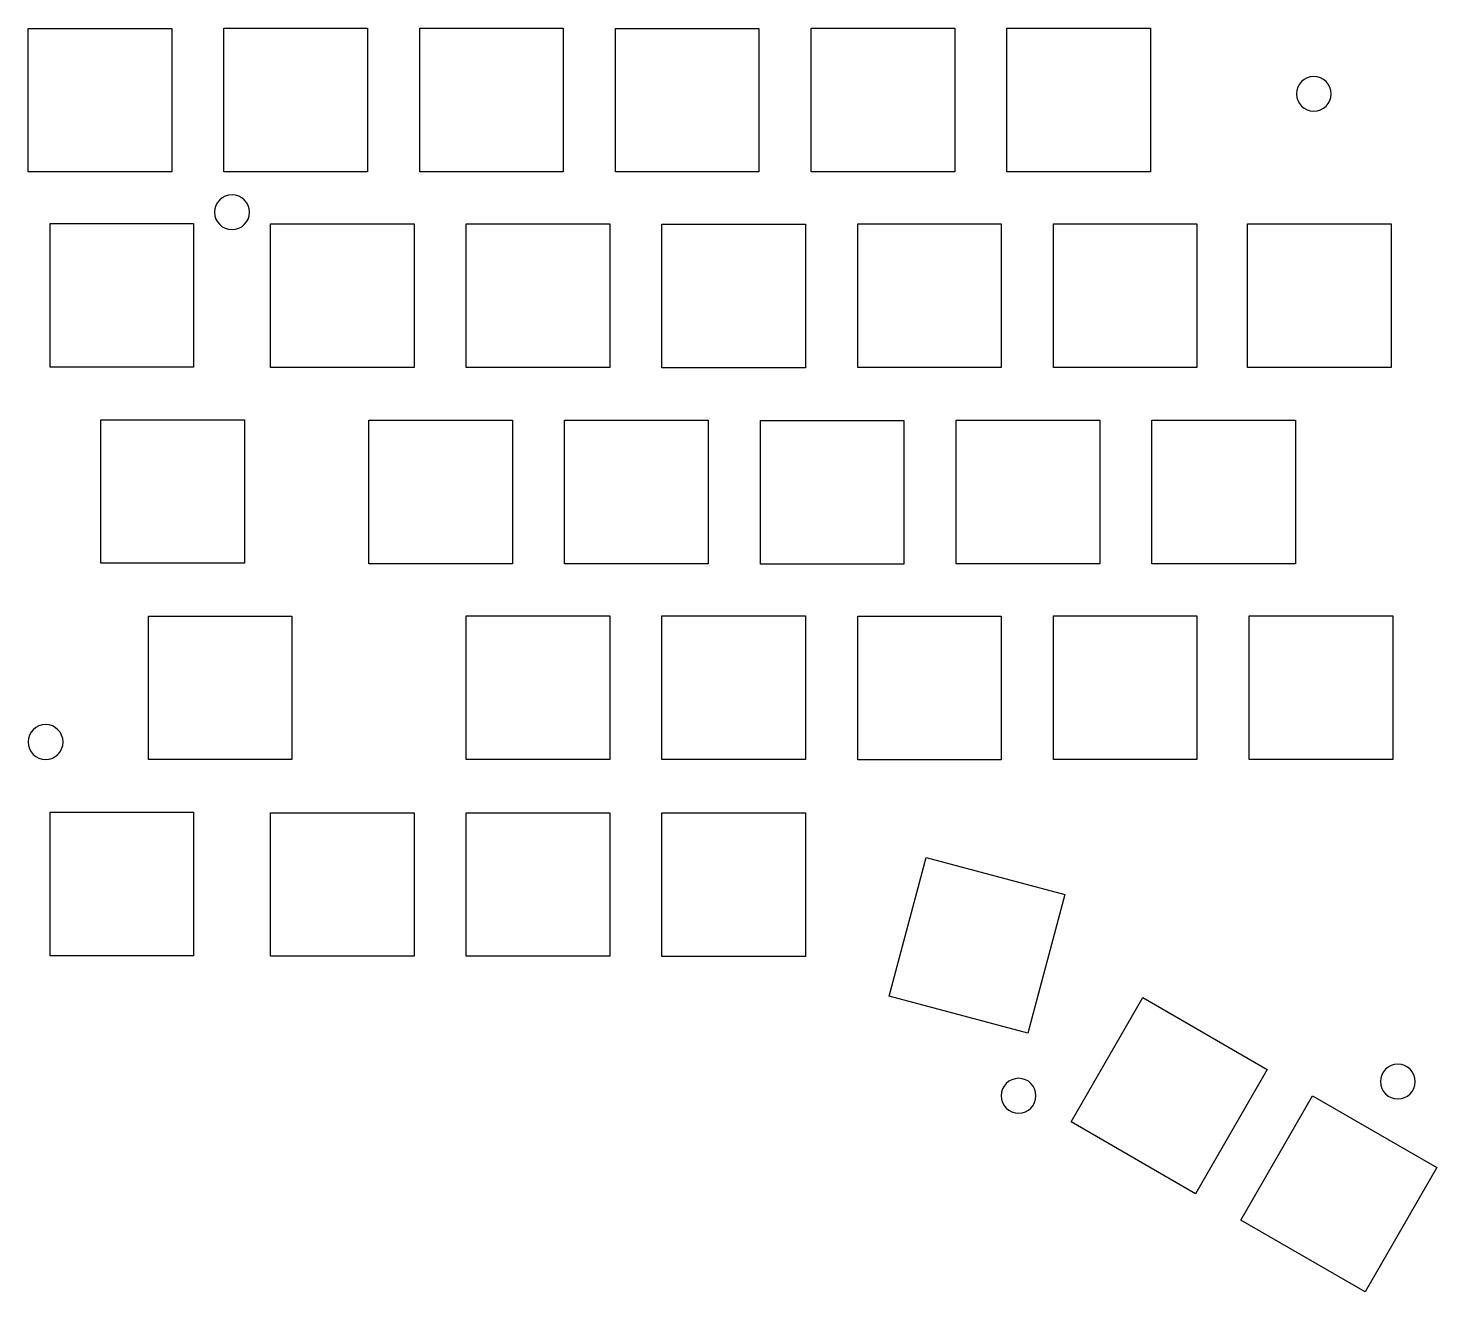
# Model space of a CAD drawing. Extents: x 31 to 168, y -136 to -13.
import ezdxf

# ---------------------------------------------------------------- set-up
doc = ezdxf.new("R2010")
doc.units = 0
doc.layers.add('_U_30EC_U_30A4_U_30E4_U_30', color=7, linetype='CONTINUOUS')

# ---------------------------------------------------------------- blocks, each defined once
blk = doc.blocks.new('BLOCK_2')
at = {"layer": '_U_30EC_U_30A4_U_30E4_U_30', "color": 1}
blk.add_open_spline([(32.7, -80.37), (33.64, -80.37), (34.4, -81.13), (34.4, -82.06), (34.4, -83), (33.64, -83.76), (32.7, -83.76), (31.77, -83.76), (31.01, -83), (31.01, -82.06), (31.01, -81.13), (31.77, -80.37), (32.7, -80.37)], degree=3, knots=[0, 0, 0, 0, 1, 1, 1, 2, 2, 2, 3, 3, 3, 4, 4, 4, 4], dxfattribs=at)
blk = doc.blocks.new('BLOCK_3')
at = {"layer": '_U_30EC_U_30A4_U_30E4_U_30', "color": 1}
blk.add_open_spline([(164.31, -113.42), (165.24, -113.42), (166, -114.17), (166, -115.11), (166, -116.05), (165.24, -116.8), (164.31, -116.8), (163.37, -116.8), (162.61, -116.05), (162.61, -115.11), (162.61, -114.17), (163.37, -113.42), (164.31, -113.42)], degree=3, knots=[0, 0, 0, 0, 1, 1, 1, 2, 2, 2, 3, 3, 3, 4, 4, 4, 4], dxfattribs=at)
blk = doc.blocks.new('BLOCK_4')
at = {"layer": '_U_30EC_U_30A4_U_30E4_U_30', "color": 1}
blk.add_open_spline([(156.13, -17.29), (157.07, -17.29), (157.83, -18.05), (157.83, -18.99), (157.83, -19.92), (157.07, -20.68), (156.13, -20.68), (155.2, -20.68), (154.44, -19.92), (154.44, -18.99), (154.44, -18.05), (155.2, -17.29), (156.13, -17.29)], degree=3, knots=[0, 0, 0, 0, 1, 1, 1, 2, 2, 2, 3, 3, 3, 4, 4, 4, 4], dxfattribs=at)
blk = doc.blocks.new('BLOCK_5')
at = {"layer": '_U_30EC_U_30A4_U_30E4_U_30', "color": 1}
blk.add_open_spline([(50.85, -28.81), (51.78, -28.81), (52.54, -29.57), (52.54, -30.51), (52.54, -31.44), (51.78, -32.2), (50.85, -32.2), (49.91, -32.2), (49.15, -31.44), (49.15, -30.51), (49.15, -29.57), (49.91, -28.81), (50.85, -28.81)], degree=3, knots=[0, 0, 0, 0, 1, 1, 1, 2, 2, 2, 3, 3, 3, 4, 4, 4, 4], dxfattribs=at)
blk = doc.blocks.new('BLOCK_7')
at = {"layer": '_U_30EC_U_30A4_U_30E4_U_30', "color": 1}
blk.add_lwpolyline([(50.06, -12.59), (64.03, -12.59)], dxfattribs=at)
blk = doc.blocks.new('BLOCK_8')
at = {"layer": '_U_30EC_U_30A4_U_30E4_U_30', "color": 1}
blk.add_lwpolyline([(64.03, -12.59), (64.03, -26.56)], dxfattribs=at)
blk = doc.blocks.new('BLOCK_9')
at = {"layer": '_U_30EC_U_30A4_U_30E4_U_30', "color": 1}
blk.add_lwpolyline([(64.03, -26.56), (50.06, -26.56)], dxfattribs=at)
blk = doc.blocks.new('BLOCK_10')
at = {"layer": '_U_30EC_U_30A4_U_30E4_U_30', "color": 1}
blk.add_lwpolyline([(50.06, -26.56), (50.06, -12.59)], dxfattribs=at)
blk = doc.blocks.new('BLOCK_6')
at = {"layer": '_U_30EC_U_30A4_U_30E4_U_30'}
for name in ['BLOCK_7', 'BLOCK_10', 'BLOCK_8', 'BLOCK_9']:
    blk.add_blockref(name, (0, 0), dxfattribs=at)
blk = doc.blocks.new('BLOCK_12')
at = {"layer": '_U_30EC_U_30A4_U_30E4_U_30', "color": 1}
blk.add_lwpolyline([(69.11, -12.59), (83.08, -12.59)], dxfattribs=at)
blk = doc.blocks.new('BLOCK_13')
at = {"layer": '_U_30EC_U_30A4_U_30E4_U_30', "color": 1}
blk.add_lwpolyline([(83.08, -12.59), (83.08, -26.56)], dxfattribs=at)
blk = doc.blocks.new('BLOCK_14')
at = {"layer": '_U_30EC_U_30A4_U_30E4_U_30', "color": 1}
blk.add_lwpolyline([(83.08, -26.56), (69.11, -26.56)], dxfattribs=at)
blk = doc.blocks.new('BLOCK_15')
at = {"layer": '_U_30EC_U_30A4_U_30E4_U_30', "color": 1}
blk.add_lwpolyline([(69.11, -26.56), (69.11, -12.59)], dxfattribs=at)
blk = doc.blocks.new('BLOCK_11')
at = {"layer": '_U_30EC_U_30A4_U_30E4_U_30'}
for name in ['BLOCK_12', 'BLOCK_15', 'BLOCK_13', 'BLOCK_14']:
    blk.add_blockref(name, (0, 0), dxfattribs=at)
blk = doc.blocks.new('BLOCK_17')
at = {"layer": '_U_30EC_U_30A4_U_30E4_U_30', "color": 1}
blk.add_lwpolyline([(88.16, -12.62), (102.13, -12.62)], dxfattribs=at)
blk = doc.blocks.new('BLOCK_18')
at = {"layer": '_U_30EC_U_30A4_U_30E4_U_30', "color": 1}
blk.add_lwpolyline([(102.13, -12.62), (102.13, -26.59)], dxfattribs=at)
blk = doc.blocks.new('BLOCK_19')
at = {"layer": '_U_30EC_U_30A4_U_30E4_U_30', "color": 1}
blk.add_lwpolyline([(102.13, -26.59), (88.16, -26.59)], dxfattribs=at)
blk = doc.blocks.new('BLOCK_20')
at = {"layer": '_U_30EC_U_30A4_U_30E4_U_30', "color": 1}
blk.add_lwpolyline([(88.16, -26.59), (88.16, -12.62)], dxfattribs=at)
blk = doc.blocks.new('BLOCK_16')
at = {"layer": '_U_30EC_U_30A4_U_30E4_U_30'}
for name in ['BLOCK_17', 'BLOCK_20', 'BLOCK_18', 'BLOCK_19']:
    blk.add_blockref(name, (0, 0), dxfattribs=at)
blk = doc.blocks.new('BLOCK_22')
at = {"layer": '_U_30EC_U_30A4_U_30E4_U_30', "color": 1}
blk.add_lwpolyline([(107.21, -12.59), (121.18, -12.59)], dxfattribs=at)
blk = doc.blocks.new('BLOCK_23')
at = {"layer": '_U_30EC_U_30A4_U_30E4_U_30', "color": 1}
blk.add_lwpolyline([(121.18, -12.59), (121.18, -26.56)], dxfattribs=at)
blk = doc.blocks.new('BLOCK_24')
at = {"layer": '_U_30EC_U_30A4_U_30E4_U_30', "color": 1}
blk.add_lwpolyline([(121.18, -26.56), (107.21, -26.56)], dxfattribs=at)
blk = doc.blocks.new('BLOCK_25')
at = {"layer": '_U_30EC_U_30A4_U_30E4_U_30', "color": 1}
blk.add_lwpolyline([(107.21, -26.56), (107.21, -12.59)], dxfattribs=at)
blk = doc.blocks.new('BLOCK_21')
at = {"layer": '_U_30EC_U_30A4_U_30E4_U_30'}
for name in ['BLOCK_22', 'BLOCK_25', 'BLOCK_23', 'BLOCK_24']:
    blk.add_blockref(name, (0, 0), dxfattribs=at)
blk = doc.blocks.new('BLOCK_27')
at = {"layer": '_U_30EC_U_30A4_U_30E4_U_30', "color": 1}
blk.add_lwpolyline([(126.26, -12.6), (140.23, -12.6)], dxfattribs=at)
blk = doc.blocks.new('BLOCK_28')
at = {"layer": '_U_30EC_U_30A4_U_30E4_U_30', "color": 1}
blk.add_lwpolyline([(140.23, -12.6), (140.23, -26.57)], dxfattribs=at)
blk = doc.blocks.new('BLOCK_29')
at = {"layer": '_U_30EC_U_30A4_U_30E4_U_30', "color": 1}
blk.add_lwpolyline([(140.23, -26.57), (126.26, -26.57)], dxfattribs=at)
blk = doc.blocks.new('BLOCK_30')
at = {"layer": '_U_30EC_U_30A4_U_30E4_U_30', "color": 1}
blk.add_lwpolyline([(126.26, -26.57), (126.26, -12.6)], dxfattribs=at)
blk = doc.blocks.new('BLOCK_26')
at = {"layer": '_U_30EC_U_30A4_U_30E4_U_30'}
for name in ['BLOCK_27', 'BLOCK_30', 'BLOCK_28', 'BLOCK_29']:
    blk.add_blockref(name, (0, 0), dxfattribs=at)
blk = doc.blocks.new('BLOCK_32')
at = {"layer": '_U_30EC_U_30A4_U_30E4_U_30', "color": 1}
blk.add_lwpolyline([(54.59, -31.64), (68.56, -31.64)], dxfattribs=at)
blk = doc.blocks.new('BLOCK_33')
at = {"layer": '_U_30EC_U_30A4_U_30E4_U_30', "color": 1}
blk.add_lwpolyline([(68.56, -31.64), (68.56, -45.61)], dxfattribs=at)
blk = doc.blocks.new('BLOCK_34')
at = {"layer": '_U_30EC_U_30A4_U_30E4_U_30', "color": 1}
blk.add_lwpolyline([(68.56, -45.61), (54.59, -45.61)], dxfattribs=at)
blk = doc.blocks.new('BLOCK_35')
at = {"layer": '_U_30EC_U_30A4_U_30E4_U_30', "color": 1}
blk.add_lwpolyline([(54.59, -45.61), (54.59, -31.64)], dxfattribs=at)
blk = doc.blocks.new('BLOCK_31')
at = {"layer": '_U_30EC_U_30A4_U_30E4_U_30'}
for name in ['BLOCK_32', 'BLOCK_35', 'BLOCK_33', 'BLOCK_34']:
    blk.add_blockref(name, (0, 0), dxfattribs=at)
blk = doc.blocks.new('BLOCK_37')
at = {"layer": '_U_30EC_U_30A4_U_30E4_U_30', "color": 1}
blk.add_lwpolyline([(73.64, -31.64), (87.61, -31.64)], dxfattribs=at)
blk = doc.blocks.new('BLOCK_38')
at = {"layer": '_U_30EC_U_30A4_U_30E4_U_30', "color": 1}
blk.add_lwpolyline([(87.61, -31.64), (87.61, -45.61)], dxfattribs=at)
blk = doc.blocks.new('BLOCK_39')
at = {"layer": '_U_30EC_U_30A4_U_30E4_U_30', "color": 1}
blk.add_lwpolyline([(87.61, -45.61), (73.64, -45.61)], dxfattribs=at)
blk = doc.blocks.new('BLOCK_40')
at = {"layer": '_U_30EC_U_30A4_U_30E4_U_30', "color": 1}
blk.add_lwpolyline([(73.64, -45.61), (73.64, -31.64)], dxfattribs=at)
blk = doc.blocks.new('BLOCK_36')
at = {"layer": '_U_30EC_U_30A4_U_30E4_U_30'}
for name in ['BLOCK_37', 'BLOCK_40', 'BLOCK_38', 'BLOCK_39']:
    blk.add_blockref(name, (0, 0), dxfattribs=at)
blk = doc.blocks.new('BLOCK_42')
at = {"layer": '_U_30EC_U_30A4_U_30E4_U_30', "color": 1}
blk.add_lwpolyline([(92.69, -31.67), (106.66, -31.67)], dxfattribs=at)
blk = doc.blocks.new('BLOCK_43')
at = {"layer": '_U_30EC_U_30A4_U_30E4_U_30', "color": 1}
blk.add_lwpolyline([(106.66, -31.67), (106.66, -45.64)], dxfattribs=at)
blk = doc.blocks.new('BLOCK_44')
at = {"layer": '_U_30EC_U_30A4_U_30E4_U_30', "color": 1}
blk.add_lwpolyline([(106.66, -45.64), (92.69, -45.64)], dxfattribs=at)
blk = doc.blocks.new('BLOCK_45')
at = {"layer": '_U_30EC_U_30A4_U_30E4_U_30', "color": 1}
blk.add_lwpolyline([(92.69, -45.64), (92.69, -31.67)], dxfattribs=at)
blk = doc.blocks.new('BLOCK_41')
at = {"layer": '_U_30EC_U_30A4_U_30E4_U_30'}
for name in ['BLOCK_42', 'BLOCK_45', 'BLOCK_43', 'BLOCK_44']:
    blk.add_blockref(name, (0, 0), dxfattribs=at)
blk = doc.blocks.new('BLOCK_47')
at = {"layer": '_U_30EC_U_30A4_U_30E4_U_30', "color": 1}
blk.add_lwpolyline([(111.74, -31.64), (125.71, -31.64)], dxfattribs=at)
blk = doc.blocks.new('BLOCK_48')
at = {"layer": '_U_30EC_U_30A4_U_30E4_U_30', "color": 1}
blk.add_lwpolyline([(125.71, -31.64), (125.71, -45.61)], dxfattribs=at)
blk = doc.blocks.new('BLOCK_49')
at = {"layer": '_U_30EC_U_30A4_U_30E4_U_30', "color": 1}
blk.add_lwpolyline([(125.71, -45.61), (111.74, -45.61)], dxfattribs=at)
blk = doc.blocks.new('BLOCK_50')
at = {"layer": '_U_30EC_U_30A4_U_30E4_U_30', "color": 1}
blk.add_lwpolyline([(111.74, -45.61), (111.74, -31.64)], dxfattribs=at)
blk = doc.blocks.new('BLOCK_46')
at = {"layer": '_U_30EC_U_30A4_U_30E4_U_30'}
for name in ['BLOCK_47', 'BLOCK_50', 'BLOCK_48', 'BLOCK_49']:
    blk.add_blockref(name, (0, 0), dxfattribs=at)
blk = doc.blocks.new('BLOCK_52')
at = {"layer": '_U_30EC_U_30A4_U_30E4_U_30', "color": 1}
blk.add_lwpolyline([(130.79, -31.65), (144.76, -31.65)], dxfattribs=at)
blk = doc.blocks.new('BLOCK_53')
at = {"layer": '_U_30EC_U_30A4_U_30E4_U_30', "color": 1}
blk.add_lwpolyline([(144.76, -31.65), (144.76, -45.62)], dxfattribs=at)
blk = doc.blocks.new('BLOCK_54')
at = {"layer": '_U_30EC_U_30A4_U_30E4_U_30', "color": 1}
blk.add_lwpolyline([(144.76, -45.62), (130.79, -45.62)], dxfattribs=at)
blk = doc.blocks.new('BLOCK_55')
at = {"layer": '_U_30EC_U_30A4_U_30E4_U_30', "color": 1}
blk.add_lwpolyline([(130.79, -45.62), (130.79, -31.65)], dxfattribs=at)
blk = doc.blocks.new('BLOCK_51')
at = {"layer": '_U_30EC_U_30A4_U_30E4_U_30'}
for name in ['BLOCK_52', 'BLOCK_55', 'BLOCK_53', 'BLOCK_54']:
    blk.add_blockref(name, (0, 0), dxfattribs=at)
blk = doc.blocks.new('BLOCK_57')
at = {"layer": '_U_30EC_U_30A4_U_30E4_U_30', "color": 1}
blk.add_lwpolyline([(139.5, -106.94), (151.59, -113.93)], dxfattribs=at)
blk = doc.blocks.new('BLOCK_58')
at = {"layer": '_U_30EC_U_30A4_U_30E4_U_30', "color": 1}
blk.add_lwpolyline([(151.59, -113.93), (144.61, -126.03)], dxfattribs=at)
blk = doc.blocks.new('BLOCK_59')
at = {"layer": '_U_30EC_U_30A4_U_30E4_U_30', "color": 1}
blk.add_lwpolyline([(144.61, -126.03), (132.51, -119.04)], dxfattribs=at)
blk = doc.blocks.new('BLOCK_60')
at = {"layer": '_U_30EC_U_30A4_U_30E4_U_30', "color": 1}
blk.add_lwpolyline([(132.51, -119.04), (139.5, -106.94)], dxfattribs=at)
blk = doc.blocks.new('BLOCK_56')
at = {"layer": '_U_30EC_U_30A4_U_30E4_U_30'}
for name in ['BLOCK_60', 'BLOCK_57', 'BLOCK_58', 'BLOCK_59']:
    blk.add_blockref(name, (0, 0), dxfattribs=at)
blk = doc.blocks.new('BLOCK_63')
at = {"layer": '_U_30EC_U_30A4_U_30E4_U_30', "color": 1}
blk.add_lwpolyline([(64.17, -50.74), (78.14, -50.74)], dxfattribs=at)
blk = doc.blocks.new('BLOCK_64')
at = {"layer": '_U_30EC_U_30A4_U_30E4_U_30', "color": 1}
blk.add_lwpolyline([(78.14, -50.74), (78.14, -64.71)], dxfattribs=at)
blk = doc.blocks.new('BLOCK_65')
at = {"layer": '_U_30EC_U_30A4_U_30E4_U_30', "color": 1}
blk.add_lwpolyline([(78.14, -64.71), (64.17, -64.71)], dxfattribs=at)
blk = doc.blocks.new('BLOCK_62')
at = {"layer": '_U_30EC_U_30A4_U_30E4_U_30'}
for name in ['BLOCK_63', 'BLOCK_64', 'BLOCK_65']:
    blk.add_blockref(name, (0, 0), dxfattribs=at)
blk = doc.blocks.new('BLOCK_66')
at = {"layer": '_U_30EC_U_30A4_U_30E4_U_30', "color": 1}
blk.add_lwpolyline([(64.17, -64.71), (64.17, -50.74)], dxfattribs=at)
blk = doc.blocks.new('BLOCK_61')
at = {"layer": '_U_30EC_U_30A4_U_30E4_U_30'}
for name in ['BLOCK_62', 'BLOCK_66']:
    blk.add_blockref(name, (0, 0), dxfattribs=at)
blk = doc.blocks.new('BLOCK_68')
at = {"layer": '_U_30EC_U_30A4_U_30E4_U_30', "color": 1}
blk.add_lwpolyline([(83.22, -50.74), (97.19, -50.74)], dxfattribs=at)
blk = doc.blocks.new('BLOCK_69')
at = {"layer": '_U_30EC_U_30A4_U_30E4_U_30', "color": 1}
blk.add_lwpolyline([(97.19, -50.74), (97.19, -64.71)], dxfattribs=at)
blk = doc.blocks.new('BLOCK_70')
at = {"layer": '_U_30EC_U_30A4_U_30E4_U_30', "color": 1}
blk.add_lwpolyline([(97.19, -64.71), (83.22, -64.71)], dxfattribs=at)
blk = doc.blocks.new('BLOCK_71')
at = {"layer": '_U_30EC_U_30A4_U_30E4_U_30', "color": 1}
blk.add_lwpolyline([(83.22, -64.71), (83.22, -50.74)], dxfattribs=at)
blk = doc.blocks.new('BLOCK_67')
at = {"layer": '_U_30EC_U_30A4_U_30E4_U_30'}
for name in ['BLOCK_68', 'BLOCK_71', 'BLOCK_69', 'BLOCK_70']:
    blk.add_blockref(name, (0, 0), dxfattribs=at)
blk = doc.blocks.new('BLOCK_73')
at = {"layer": '_U_30EC_U_30A4_U_30E4_U_30', "color": 1}
blk.add_lwpolyline([(102.27, -50.77), (116.24, -50.77)], dxfattribs=at)
blk = doc.blocks.new('BLOCK_74')
at = {"layer": '_U_30EC_U_30A4_U_30E4_U_30', "color": 1}
blk.add_lwpolyline([(116.24, -50.77), (116.24, -64.74)], dxfattribs=at)
blk = doc.blocks.new('BLOCK_75')
at = {"layer": '_U_30EC_U_30A4_U_30E4_U_30', "color": 1}
blk.add_lwpolyline([(116.24, -64.74), (102.27, -64.74)], dxfattribs=at)
blk = doc.blocks.new('BLOCK_76')
at = {"layer": '_U_30EC_U_30A4_U_30E4_U_30', "color": 1}
blk.add_lwpolyline([(102.27, -64.74), (102.27, -50.77)], dxfattribs=at)
blk = doc.blocks.new('BLOCK_72')
at = {"layer": '_U_30EC_U_30A4_U_30E4_U_30'}
for name in ['BLOCK_73', 'BLOCK_76', 'BLOCK_74', 'BLOCK_75']:
    blk.add_blockref(name, (0, 0), dxfattribs=at)
blk = doc.blocks.new('BLOCK_78')
at = {"layer": '_U_30EC_U_30A4_U_30E4_U_30', "color": 1}
blk.add_lwpolyline([(121.32, -50.74), (135.29, -50.74)], dxfattribs=at)
blk = doc.blocks.new('BLOCK_79')
at = {"layer": '_U_30EC_U_30A4_U_30E4_U_30', "color": 1}
blk.add_lwpolyline([(135.29, -50.74), (135.29, -64.71)], dxfattribs=at)
blk = doc.blocks.new('BLOCK_80')
at = {"layer": '_U_30EC_U_30A4_U_30E4_U_30', "color": 1}
blk.add_lwpolyline([(135.29, -64.71), (121.32, -64.71)], dxfattribs=at)
blk = doc.blocks.new('BLOCK_81')
at = {"layer": '_U_30EC_U_30A4_U_30E4_U_30', "color": 1}
blk.add_lwpolyline([(121.32, -64.71), (121.32, -50.74)], dxfattribs=at)
blk = doc.blocks.new('BLOCK_77')
at = {"layer": '_U_30EC_U_30A4_U_30E4_U_30'}
for name in ['BLOCK_78', 'BLOCK_81', 'BLOCK_79', 'BLOCK_80']:
    blk.add_blockref(name, (0, 0), dxfattribs=at)
blk = doc.blocks.new('BLOCK_83')
at = {"layer": '_U_30EC_U_30A4_U_30E4_U_30', "color": 1}
blk.add_lwpolyline([(140.37, -50.75), (154.34, -50.75)], dxfattribs=at)
blk = doc.blocks.new('BLOCK_84')
at = {"layer": '_U_30EC_U_30A4_U_30E4_U_30', "color": 1}
blk.add_lwpolyline([(154.34, -50.75), (154.34, -64.71)], dxfattribs=at)
blk = doc.blocks.new('BLOCK_85')
at = {"layer": '_U_30EC_U_30A4_U_30E4_U_30', "color": 1}
blk.add_lwpolyline([(154.34, -64.71), (140.37, -64.71)], dxfattribs=at)
blk = doc.blocks.new('BLOCK_86')
at = {"layer": '_U_30EC_U_30A4_U_30E4_U_30', "color": 1}
blk.add_lwpolyline([(140.37, -64.71), (140.37, -50.75)], dxfattribs=at)
blk = doc.blocks.new('BLOCK_82')
at = {"layer": '_U_30EC_U_30A4_U_30E4_U_30'}
for name in ['BLOCK_83', 'BLOCK_86', 'BLOCK_84', 'BLOCK_85']:
    blk.add_blockref(name, (0, 0), dxfattribs=at)
blk = doc.blocks.new('BLOCK_88')
at = {"layer": '_U_30EC_U_30A4_U_30E4_U_30', "color": 1}
blk.add_lwpolyline([(31.01, -12.62), (44.98, -12.62)], dxfattribs=at)
blk = doc.blocks.new('BLOCK_89')
at = {"layer": '_U_30EC_U_30A4_U_30E4_U_30', "color": 1}
blk.add_lwpolyline([(44.98, -12.62), (44.98, -26.59)], dxfattribs=at)
blk = doc.blocks.new('BLOCK_90')
at = {"layer": '_U_30EC_U_30A4_U_30E4_U_30', "color": 1}
blk.add_lwpolyline([(44.98, -26.59), (31.01, -26.59)], dxfattribs=at)
blk = doc.blocks.new('BLOCK_91')
at = {"layer": '_U_30EC_U_30A4_U_30E4_U_30', "color": 1}
blk.add_lwpolyline([(31.01, -26.59), (31.01, -12.62)], dxfattribs=at)
blk = doc.blocks.new('BLOCK_87')
at = {"layer": '_U_30EC_U_30A4_U_30E4_U_30'}
for name in ['BLOCK_88', 'BLOCK_91', 'BLOCK_89', 'BLOCK_90']:
    blk.add_blockref(name, (0, 0), dxfattribs=at)
blk = doc.blocks.new('BLOCK_93')
at = {"layer": '_U_30EC_U_30A4_U_30E4_U_30', "color": 1}
blk.add_lwpolyline([(33.14, -31.6), (47.11, -31.6)], dxfattribs=at)
blk = doc.blocks.new('BLOCK_94')
at = {"layer": '_U_30EC_U_30A4_U_30E4_U_30', "color": 1}
blk.add_lwpolyline([(47.11, -31.6), (47.11, -45.57)], dxfattribs=at)
blk = doc.blocks.new('BLOCK_95')
at = {"layer": '_U_30EC_U_30A4_U_30E4_U_30', "color": 1}
blk.add_lwpolyline([(47.11, -45.57), (33.14, -45.57)], dxfattribs=at)
blk = doc.blocks.new('BLOCK_96')
at = {"layer": '_U_30EC_U_30A4_U_30E4_U_30', "color": 1}
blk.add_lwpolyline([(33.14, -45.57), (33.14, -31.6)], dxfattribs=at)
blk = doc.blocks.new('BLOCK_92')
at = {"layer": '_U_30EC_U_30A4_U_30E4_U_30'}
for name in ['BLOCK_93', 'BLOCK_96', 'BLOCK_94', 'BLOCK_95']:
    blk.add_blockref(name, (0, 0), dxfattribs=at)
blk = doc.blocks.new('BLOCK_98')
at = {"layer": '_U_30EC_U_30A4_U_30E4_U_30', "color": 1}
blk.add_lwpolyline([(38.09, -50.7), (52.06, -50.7)], dxfattribs=at)
blk = doc.blocks.new('BLOCK_99')
at = {"layer": '_U_30EC_U_30A4_U_30E4_U_30', "color": 1}
blk.add_lwpolyline([(52.06, -50.7), (52.06, -64.67)], dxfattribs=at)
blk = doc.blocks.new('BLOCK_100')
at = {"layer": '_U_30EC_U_30A4_U_30E4_U_30', "color": 1}
blk.add_lwpolyline([(52.06, -64.67), (38.09, -64.67)], dxfattribs=at)
blk = doc.blocks.new('BLOCK_101')
at = {"layer": '_U_30EC_U_30A4_U_30E4_U_30', "color": 1}
blk.add_lwpolyline([(38.09, -64.67), (38.09, -50.7)], dxfattribs=at)
blk = doc.blocks.new('BLOCK_97')
at = {"layer": '_U_30EC_U_30A4_U_30E4_U_30'}
for name in ['BLOCK_98', 'BLOCK_101', 'BLOCK_99', 'BLOCK_100']:
    blk.add_blockref(name, (0, 0), dxfattribs=at)
blk = doc.blocks.new('BLOCK_103')
at = {"layer": '_U_30EC_U_30A4_U_30E4_U_30', "color": 1}
blk.add_lwpolyline([(118.41, -93.29), (131.9, -96.9)], dxfattribs=at)
blk = doc.blocks.new('BLOCK_104')
at = {"layer": '_U_30EC_U_30A4_U_30E4_U_30', "color": 1}
blk.add_lwpolyline([(131.9, -96.9), (128.29, -110.4)], dxfattribs=at)
blk = doc.blocks.new('BLOCK_105')
at = {"layer": '_U_30EC_U_30A4_U_30E4_U_30', "color": 1}
blk.add_lwpolyline([(128.29, -110.4), (114.79, -106.78)], dxfattribs=at)
blk = doc.blocks.new('BLOCK_106')
at = {"layer": '_U_30EC_U_30A4_U_30E4_U_30', "color": 1}
blk.add_lwpolyline([(114.79, -106.78), (118.41, -93.29)], dxfattribs=at)
blk = doc.blocks.new('BLOCK_102')
at = {"layer": '_U_30EC_U_30A4_U_30E4_U_30'}
for name in ['BLOCK_106', 'BLOCK_103', 'BLOCK_104', 'BLOCK_105']:
    blk.add_blockref(name, (0, 0), dxfattribs=at)
blk = doc.blocks.new('BLOCK_108')
at = {"layer": '_U_30EC_U_30A4_U_30E4_U_30', "color": 1}
blk.add_lwpolyline([(156.01, -116.49), (168.1, -123.47)], dxfattribs=at)
blk = doc.blocks.new('BLOCK_109')
at = {"layer": '_U_30EC_U_30A4_U_30E4_U_30', "color": 1}
blk.add_lwpolyline([(168.1, -123.47), (161.12, -135.57)], dxfattribs=at)
blk = doc.blocks.new('BLOCK_110')
at = {"layer": '_U_30EC_U_30A4_U_30E4_U_30', "color": 1}
blk.add_lwpolyline([(161.12, -135.57), (149.02, -128.58)], dxfattribs=at)
blk = doc.blocks.new('BLOCK_111')
at = {"layer": '_U_30EC_U_30A4_U_30E4_U_30', "color": 1}
blk.add_lwpolyline([(149.02, -128.58), (156.01, -116.49)], dxfattribs=at)
blk = doc.blocks.new('BLOCK_107')
at = {"layer": '_U_30EC_U_30A4_U_30E4_U_30'}
for name in ['BLOCK_111', 'BLOCK_108', 'BLOCK_109', 'BLOCK_110']:
    blk.add_blockref(name, (0, 0), dxfattribs=at)
blk = doc.blocks.new('BLOCK_113')
at = {"layer": '_U_30EC_U_30A4_U_30E4_U_30', "color": 1}
blk.add_lwpolyline([(163.66, -31.64), (163.66, -45.61)], dxfattribs=at)
blk = doc.blocks.new('BLOCK_114')
at = {"layer": '_U_30EC_U_30A4_U_30E4_U_30', "color": 1}
blk.add_lwpolyline([(163.66, -45.61), (149.69, -45.61)], dxfattribs=at)
blk = doc.blocks.new('BLOCK_115')
at = {"layer": '_U_30EC_U_30A4_U_30E4_U_30', "color": 1}
blk.add_lwpolyline([(149.69, -45.61), (149.69, -31.64)], dxfattribs=at)
blk = doc.blocks.new('BLOCK_116')
at = {"layer": '_U_30EC_U_30A4_U_30E4_U_30', "color": 1}
blk.add_lwpolyline([(149.69, -31.64), (163.66, -31.64)], dxfattribs=at)
blk = doc.blocks.new('BLOCK_112')
at = {"layer": '_U_30EC_U_30A4_U_30E4_U_30'}
for name in ['BLOCK_115', 'BLOCK_116', 'BLOCK_113', 'BLOCK_114']:
    blk.add_blockref(name, (0, 0), dxfattribs=at)
blk = doc.blocks.new('BLOCK_117')
at = {"layer": '_U_30EC_U_30A4_U_30E4_U_30', "color": 1}
blk.add_open_spline([(127.4, -114.79), (128.34, -114.79), (129.09, -115.55), (129.09, -116.49), (129.09, -117.42), (128.34, -118.18), (127.4, -118.18), (126.46, -118.18), (125.71, -117.42), (125.71, -116.49), (125.71, -115.55), (126.46, -114.79), (127.4, -114.79)], degree=3, knots=[0, 0, 0, 0, 1, 1, 1, 2, 2, 2, 3, 3, 3, 4, 4, 4, 4], dxfattribs=at)
blk = doc.blocks.new('BLOCK_120')
at = {"layer": '_U_30EC_U_30A4_U_30E4_U_30', "color": 1}
blk.add_lwpolyline([(73.64, -69.79), (87.61, -69.79)], dxfattribs=at)
blk = doc.blocks.new('BLOCK_121')
at = {"layer": '_U_30EC_U_30A4_U_30E4_U_30', "color": 1}
blk.add_lwpolyline([(87.61, -69.79), (87.61, -83.76)], dxfattribs=at)
blk = doc.blocks.new('BLOCK_122')
at = {"layer": '_U_30EC_U_30A4_U_30E4_U_30', "color": 1}
blk.add_lwpolyline([(87.61, -83.76), (73.64, -83.76)], dxfattribs=at)
blk = doc.blocks.new('BLOCK_119')
at = {"layer": '_U_30EC_U_30A4_U_30E4_U_30'}
for name in ['BLOCK_120', 'BLOCK_121', 'BLOCK_122']:
    blk.add_blockref(name, (0, 0), dxfattribs=at)
blk = doc.blocks.new('BLOCK_123')
at = {"layer": '_U_30EC_U_30A4_U_30E4_U_30', "color": 1}
blk.add_lwpolyline([(73.64, -83.76), (73.64, -69.79)], dxfattribs=at)
blk = doc.blocks.new('BLOCK_118')
at = {"layer": '_U_30EC_U_30A4_U_30E4_U_30'}
for name in ['BLOCK_119', 'BLOCK_123']:
    blk.add_blockref(name, (0, 0), dxfattribs=at)
blk = doc.blocks.new('BLOCK_125')
at = {"layer": '_U_30EC_U_30A4_U_30E4_U_30', "color": 1}
blk.add_lwpolyline([(92.69, -69.79), (106.66, -69.79)], dxfattribs=at)
blk = doc.blocks.new('BLOCK_126')
at = {"layer": '_U_30EC_U_30A4_U_30E4_U_30', "color": 1}
blk.add_lwpolyline([(106.66, -69.79), (106.66, -83.76)], dxfattribs=at)
blk = doc.blocks.new('BLOCK_127')
at = {"layer": '_U_30EC_U_30A4_U_30E4_U_30', "color": 1}
blk.add_lwpolyline([(106.66, -83.76), (92.69, -83.76)], dxfattribs=at)
blk = doc.blocks.new('BLOCK_128')
at = {"layer": '_U_30EC_U_30A4_U_30E4_U_30', "color": 1}
blk.add_lwpolyline([(92.69, -83.76), (92.69, -69.79)], dxfattribs=at)
blk = doc.blocks.new('BLOCK_124')
at = {"layer": '_U_30EC_U_30A4_U_30E4_U_30'}
for name in ['BLOCK_125', 'BLOCK_128', 'BLOCK_126', 'BLOCK_127']:
    blk.add_blockref(name, (0, 0), dxfattribs=at)
blk = doc.blocks.new('BLOCK_130')
at = {"layer": '_U_30EC_U_30A4_U_30E4_U_30', "color": 1}
blk.add_lwpolyline([(111.74, -69.82), (125.71, -69.82)], dxfattribs=at)
blk = doc.blocks.new('BLOCK_131')
at = {"layer": '_U_30EC_U_30A4_U_30E4_U_30', "color": 1}
blk.add_lwpolyline([(125.71, -69.82), (125.71, -83.79)], dxfattribs=at)
blk = doc.blocks.new('BLOCK_132')
at = {"layer": '_U_30EC_U_30A4_U_30E4_U_30', "color": 1}
blk.add_lwpolyline([(125.71, -83.79), (111.74, -83.79)], dxfattribs=at)
blk = doc.blocks.new('BLOCK_133')
at = {"layer": '_U_30EC_U_30A4_U_30E4_U_30', "color": 1}
blk.add_lwpolyline([(111.74, -83.79), (111.74, -69.82)], dxfattribs=at)
blk = doc.blocks.new('BLOCK_129')
at = {"layer": '_U_30EC_U_30A4_U_30E4_U_30'}
for name in ['BLOCK_130', 'BLOCK_133', 'BLOCK_131', 'BLOCK_132']:
    blk.add_blockref(name, (0, 0), dxfattribs=at)
blk = doc.blocks.new('BLOCK_135')
at = {"layer": '_U_30EC_U_30A4_U_30E4_U_30', "color": 1}
blk.add_lwpolyline([(130.79, -69.79), (144.76, -69.79)], dxfattribs=at)
blk = doc.blocks.new('BLOCK_136')
at = {"layer": '_U_30EC_U_30A4_U_30E4_U_30', "color": 1}
blk.add_lwpolyline([(144.76, -69.79), (144.76, -83.76)], dxfattribs=at)
blk = doc.blocks.new('BLOCK_137')
at = {"layer": '_U_30EC_U_30A4_U_30E4_U_30', "color": 1}
blk.add_lwpolyline([(144.76, -83.76), (130.79, -83.76)], dxfattribs=at)
blk = doc.blocks.new('BLOCK_138')
at = {"layer": '_U_30EC_U_30A4_U_30E4_U_30', "color": 1}
blk.add_lwpolyline([(130.79, -83.76), (130.79, -69.79)], dxfattribs=at)
blk = doc.blocks.new('BLOCK_134')
at = {"layer": '_U_30EC_U_30A4_U_30E4_U_30'}
for name in ['BLOCK_135', 'BLOCK_138', 'BLOCK_136', 'BLOCK_137']:
    blk.add_blockref(name, (0, 0), dxfattribs=at)
blk = doc.blocks.new('BLOCK_140')
at = {"layer": '_U_30EC_U_30A4_U_30E4_U_30', "color": 1}
blk.add_lwpolyline([(149.84, -69.79), (163.81, -69.79)], dxfattribs=at)
blk = doc.blocks.new('BLOCK_141')
at = {"layer": '_U_30EC_U_30A4_U_30E4_U_30', "color": 1}
blk.add_lwpolyline([(163.81, -69.79), (163.81, -83.76)], dxfattribs=at)
blk = doc.blocks.new('BLOCK_142')
at = {"layer": '_U_30EC_U_30A4_U_30E4_U_30', "color": 1}
blk.add_lwpolyline([(163.81, -83.76), (149.84, -83.76)], dxfattribs=at)
blk = doc.blocks.new('BLOCK_143')
at = {"layer": '_U_30EC_U_30A4_U_30E4_U_30', "color": 1}
blk.add_lwpolyline([(149.84, -83.76), (149.84, -69.79)], dxfattribs=at)
blk = doc.blocks.new('BLOCK_139')
at = {"layer": '_U_30EC_U_30A4_U_30E4_U_30'}
for name in ['BLOCK_140', 'BLOCK_143', 'BLOCK_141', 'BLOCK_142']:
    blk.add_blockref(name, (0, 0), dxfattribs=at)
blk = doc.blocks.new('BLOCK_145')
at = {"layer": '_U_30EC_U_30A4_U_30E4_U_30', "color": 1}
blk.add_lwpolyline([(42.71, -69.8), (56.68, -69.8)], dxfattribs=at)
blk = doc.blocks.new('BLOCK_146')
at = {"layer": '_U_30EC_U_30A4_U_30E4_U_30', "color": 1}
blk.add_lwpolyline([(56.68, -69.8), (56.68, -83.77)], dxfattribs=at)
blk = doc.blocks.new('BLOCK_147')
at = {"layer": '_U_30EC_U_30A4_U_30E4_U_30', "color": 1}
blk.add_lwpolyline([(56.68, -83.77), (42.71, -83.77)], dxfattribs=at)
blk = doc.blocks.new('BLOCK_148')
at = {"layer": '_U_30EC_U_30A4_U_30E4_U_30', "color": 1}
blk.add_lwpolyline([(42.71, -83.77), (42.71, -69.8)], dxfattribs=at)
blk = doc.blocks.new('BLOCK_144')
at = {"layer": '_U_30EC_U_30A4_U_30E4_U_30'}
for name in ['BLOCK_145', 'BLOCK_148', 'BLOCK_146', 'BLOCK_147']:
    blk.add_blockref(name, (0, 0), dxfattribs=at)
blk = doc.blocks.new('BLOCK_150')
at = {"layer": '_U_30EC_U_30A4_U_30E4_U_30', "color": 1}
blk.add_lwpolyline([(54.59, -88.94), (68.56, -88.94)], dxfattribs=at)
blk = doc.blocks.new('BLOCK_151')
at = {"layer": '_U_30EC_U_30A4_U_30E4_U_30', "color": 1}
blk.add_lwpolyline([(68.56, -88.94), (68.56, -102.91)], dxfattribs=at)
blk = doc.blocks.new('BLOCK_152')
at = {"layer": '_U_30EC_U_30A4_U_30E4_U_30', "color": 1}
blk.add_lwpolyline([(68.56, -102.91), (54.59, -102.91)], dxfattribs=at)
blk = doc.blocks.new('BLOCK_153')
at = {"layer": '_U_30EC_U_30A4_U_30E4_U_30', "color": 1}
blk.add_lwpolyline([(54.59, -102.91), (54.59, -88.94)], dxfattribs=at)
blk = doc.blocks.new('BLOCK_149')
at = {"layer": '_U_30EC_U_30A4_U_30E4_U_30'}
for name in ['BLOCK_150', 'BLOCK_153', 'BLOCK_151', 'BLOCK_152']:
    blk.add_blockref(name, (0, 0), dxfattribs=at)
blk = doc.blocks.new('BLOCK_155')
at = {"layer": '_U_30EC_U_30A4_U_30E4_U_30', "color": 1}
blk.add_lwpolyline([(73.64, -88.94), (87.61, -88.94)], dxfattribs=at)
blk = doc.blocks.new('BLOCK_156')
at = {"layer": '_U_30EC_U_30A4_U_30E4_U_30', "color": 1}
blk.add_lwpolyline([(87.61, -88.94), (87.61, -102.91)], dxfattribs=at)
blk = doc.blocks.new('BLOCK_157')
at = {"layer": '_U_30EC_U_30A4_U_30E4_U_30', "color": 1}
blk.add_lwpolyline([(87.61, -102.91), (73.64, -102.91)], dxfattribs=at)
blk = doc.blocks.new('BLOCK_158')
at = {"layer": '_U_30EC_U_30A4_U_30E4_U_30', "color": 1}
blk.add_lwpolyline([(73.64, -102.91), (73.64, -88.94)], dxfattribs=at)
blk = doc.blocks.new('BLOCK_154')
at = {"layer": '_U_30EC_U_30A4_U_30E4_U_30'}
for name in ['BLOCK_155', 'BLOCK_158', 'BLOCK_156', 'BLOCK_157']:
    blk.add_blockref(name, (0, 0), dxfattribs=at)
blk = doc.blocks.new('BLOCK_160')
at = {"layer": '_U_30EC_U_30A4_U_30E4_U_30', "color": 1}
blk.add_lwpolyline([(92.69, -88.96), (106.66, -88.96)], dxfattribs=at)
blk = doc.blocks.new('BLOCK_161')
at = {"layer": '_U_30EC_U_30A4_U_30E4_U_30', "color": 1}
blk.add_lwpolyline([(106.66, -88.96), (106.66, -102.93)], dxfattribs=at)
blk = doc.blocks.new('BLOCK_162')
at = {"layer": '_U_30EC_U_30A4_U_30E4_U_30', "color": 1}
blk.add_lwpolyline([(106.66, -102.93), (92.69, -102.93)], dxfattribs=at)
blk = doc.blocks.new('BLOCK_163')
at = {"layer": '_U_30EC_U_30A4_U_30E4_U_30', "color": 1}
blk.add_lwpolyline([(92.69, -102.93), (92.69, -88.96)], dxfattribs=at)
blk = doc.blocks.new('BLOCK_159')
at = {"layer": '_U_30EC_U_30A4_U_30E4_U_30'}
for name in ['BLOCK_160', 'BLOCK_163', 'BLOCK_161', 'BLOCK_162']:
    blk.add_blockref(name, (0, 0), dxfattribs=at)
blk = doc.blocks.new('BLOCK_165')
at = {"layer": '_U_30EC_U_30A4_U_30E4_U_30', "color": 1}
blk.add_lwpolyline([(33.14, -88.89), (47.11, -88.89)], dxfattribs=at)
blk = doc.blocks.new('BLOCK_166')
at = {"layer": '_U_30EC_U_30A4_U_30E4_U_30', "color": 1}
blk.add_lwpolyline([(47.11, -88.89), (47.11, -102.86)], dxfattribs=at)
blk = doc.blocks.new('BLOCK_167')
at = {"layer": '_U_30EC_U_30A4_U_30E4_U_30', "color": 1}
blk.add_lwpolyline([(47.11, -102.86), (33.14, -102.86)], dxfattribs=at)
blk = doc.blocks.new('BLOCK_168')
at = {"layer": '_U_30EC_U_30A4_U_30E4_U_30', "color": 1}
blk.add_lwpolyline([(33.14, -102.86), (33.14, -88.89)], dxfattribs=at)
blk = doc.blocks.new('BLOCK_164')
at = {"layer": '_U_30EC_U_30A4_U_30E4_U_30'}
for name in ['BLOCK_165', 'BLOCK_168', 'BLOCK_166', 'BLOCK_167']:
    blk.add_blockref(name, (0, 0), dxfattribs=at)

msp = doc.modelspace()

# ---------------------------------------------------------------- block references
at = {"layer": '_U_30EC_U_30A4_U_30E4_U_30'}
for name in ['BLOCK_87', 'BLOCK_6', 'BLOCK_11', 'BLOCK_16', 'BLOCK_21', 'BLOCK_26', 'BLOCK_4', 'BLOCK_5', 'BLOCK_92', 'BLOCK_31', 'BLOCK_36', 'BLOCK_41', 'BLOCK_46', 'BLOCK_51', 'BLOCK_112', 'BLOCK_97', 'BLOCK_61', 'BLOCK_67', 'BLOCK_72', 'BLOCK_77', 'BLOCK_82', 'BLOCK_144', 'BLOCK_118', 'BLOCK_124', 'BLOCK_129', 'BLOCK_134', 'BLOCK_139', 'BLOCK_2', 'BLOCK_164', 'BLOCK_149', 'BLOCK_154', 'BLOCK_159', 'BLOCK_102', 'BLOCK_56', 'BLOCK_3', 'BLOCK_117', 'BLOCK_107']:
    msp.add_blockref(name, (0, 0), dxfattribs=at)

doc.saveas('drawing.dxf')
